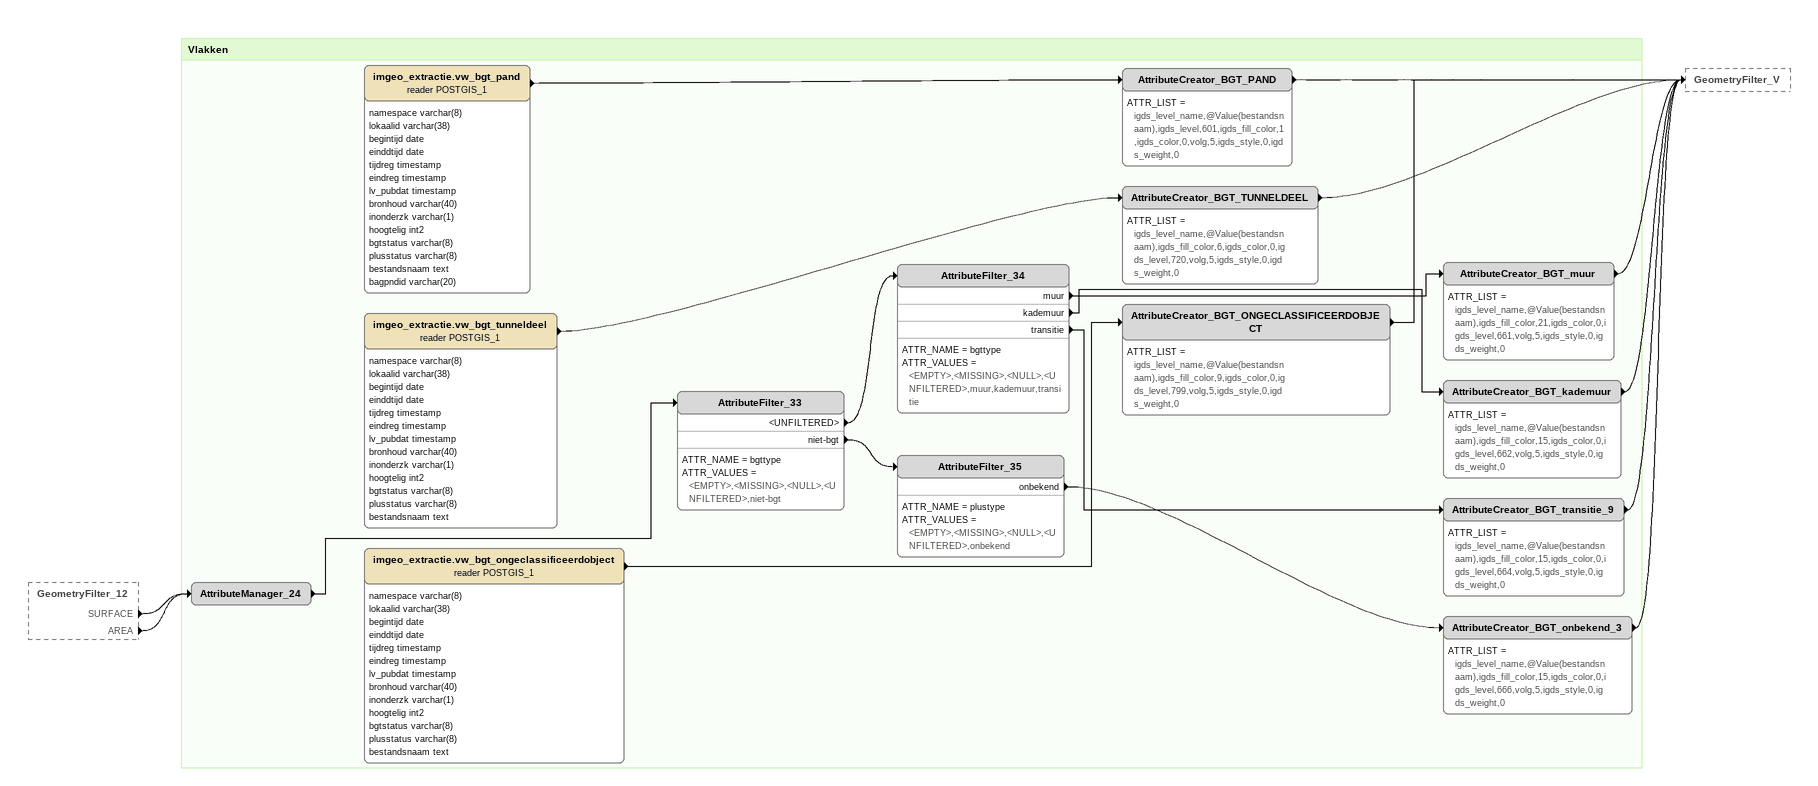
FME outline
GeometryFilter_12 [outside]
    SURFACE -> AttributeManager_24
    AREA -> AttributeManager_24

Bookmark: Vlakken
AttributeManager_24
    -> AttributeFilter_33
AttributeFilter_33
    ATTR_NAME = bgttype
    ATTR_VALUES = <EMPTY>,<MISSING>,<NULL>,<UNFILTERED>,niet-bgt
    <UNFILTERED> -> AttributeFilter_34
    niet-bgt -> AttributeFilter_35
AttributeFilter_34
    ATTR_NAME = bgttype
    ATTR_VALUES = <EMPTY>,<MISSING>,<NULL>,<UNFILTERED>,muur,kademuur,transitie
    muur -> AttributeCreator_BGT_muur
    kademuur -> AttributeCreator_BGT_kademuur
    transitie -> AttributeCreator_BGT_transitie_9
AttributeCreator_BGT_muur
    ATTR_LIST = igds_level_name,@Value(bestandsnaam),igds_fill_color,21,igds_color,0,igds_level,661,volg,5,igds_style,0,igds_weight,0
    -> GeometryFilter_V
AttributeCreator_BGT_kademuur
    ATTR_LIST = igds_level_name,@Value(bestandsnaam),igds_fill_color,15,igds_color,0,igds_level,662,volg,5,igds_style,0,igds_weight,0
    -> GeometryFilter_V
AttributeCreator_BGT_transitie_9
    ATTR_LIST = igds_level_name,@Value(bestandsnaam),igds_fill_color,15,igds_color,0,igds_level,664,volg,5,igds_style,0,igds_weight,0
    -> GeometryFilter_V
AttributeFilter_35
    ATTR_NAME = plustype
    ATTR_VALUES = <EMPTY>,<MISSING>,<NULL>,<UNFILTERED>,onbekend
    onbekend -> AttributeCreator_BGT_onbekend_3
AttributeCreator_BGT_onbekend_3
    ATTR_LIST = igds_level_name,@Value(bestandsnaam),igds_fill_color,15,igds_color,0,igds_level,666,volg,5,igds_style,0,igds_weight,0
    -> GeometryFilter_V
imgeo_extractie.vw_bgt_tunneldeel (reader POSTGIS_1)
    attributes: namespace varchar(8), lokaalid varchar(38), begintijd date, einddtijd date, tijdreg timestamp, eindreg timestamp, lv_pubdat timestamp, bronhoud varchar(40), inonderzk varchar(1), hoogtelig int2, bgtstatus varchar(8), plusstatus varchar(8), bestandsnaam text
    -> AttributeCreator_BGT_TUNNELDEEL
AttributeCreator_BGT_TUNNELDEEL
    ATTR_LIST = igds_level_name,@Value(bestandsnaam),igds_fill_color,6,igds_color,0,igds_level,720,volg,5,igds_style,0,igds_weight,0
    -> GeometryFilter_V
imgeo_extractie.vw_bgt_ongeclassificeerdobject (reader POSTGIS_1)
    attributes: namespace varchar(8), lokaalid varchar(38), begintijd date, einddtijd date, tijdreg timestamp, eindreg timestamp, lv_pubdat timestamp, bronhoud varchar(40), inonderzk varchar(1), hoogtelig int2, bgtstatus varchar(8), plusstatus varchar(8), bestandsnaam text
    -> AttributeCreator_BGT_ONGECLASSIFICEERDOBJECT
AttributeCreator_BGT_ONGECLASSIFICEERDOBJECT
    ATTR_LIST = igds_level_name,@Value(bestandsnaam),igds_fill_color,9,igds_color,0,igds_level,799,volg,5,igds_style,0,igds_weight,0
    -> GeometryFilter_V
imgeo_extractie.vw_bgt_pand (reader POSTGIS_1)
    attributes: namespace varchar(8), lokaalid varchar(38), begintijd date, einddtijd date, tijdreg timestamp, eindreg timestamp, lv_pubdat timestamp, bronhoud varchar(40), inonderzk varchar(1), hoogtelig int2, bgtstatus varchar(8), plusstatus varchar(8), bestandsnaam text, bagpndid varchar(20)
    -> AttributeCreator_BGT_PAND
AttributeCreator_BGT_PAND
    ATTR_LIST = igds_level_name,@Value(bestandsnaam),igds_level,601,igds_fill_color,1,igds_color,0,volg,5,igds_style,0,igds_weight,0
    -> GeometryFilter_V
